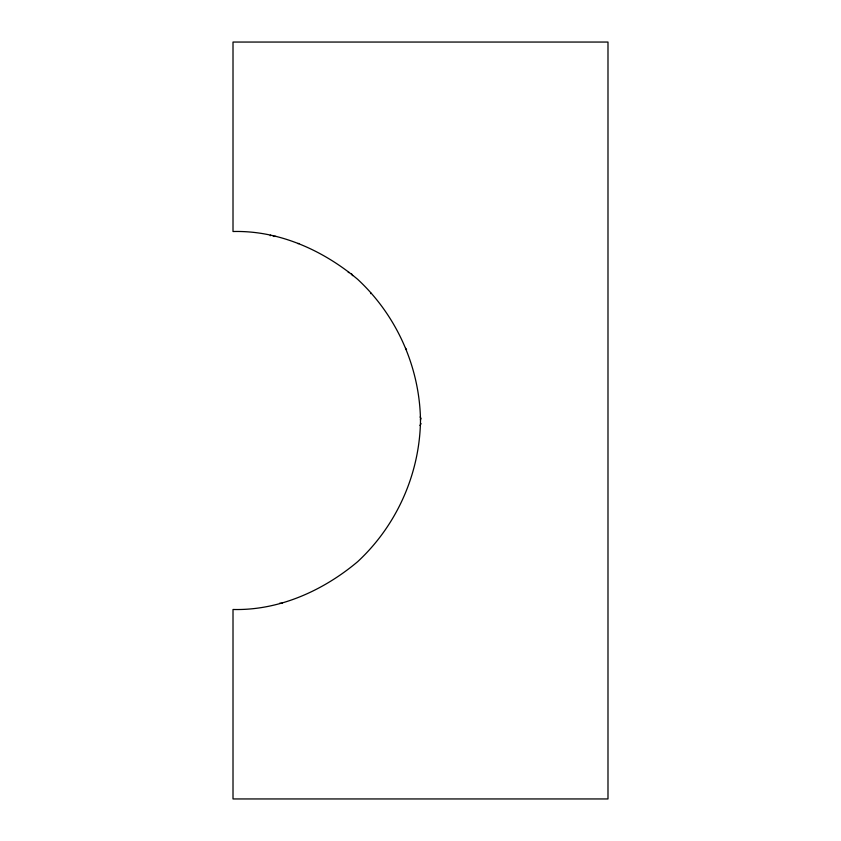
<?xml version="1.0" encoding="UTF-8"?>
<svg xmlns="http://www.w3.org/2000/svg" width="841" height="841" viewBox="0 0 841 841"><rect width="100%" height="100%" fill="white"/><g stroke="black" fill="none" stroke-linecap="round" stroke-linejoin="round"><path stroke-width="1.26" d="M270.213 235.743L270.571 235.133M370.555 293.646L370.902 293.067M420.416 419.691L421.068 418.576L420.122 416.947M419.974 425.535L421.068 423.633M273.325 236.405L275.932 236.405M297.609 243.522L299.165 243.522M348.269 272.484L349.33 272.484M279.548 603.27L282.45 603.27M405.74 348.342L406.539 349.719M351.527 273.756L352.621 275.648M420.5 420.5C419.722 473.83 396.742 525.457 357.625 561.714C323.018 590.803 278.791 610.692 233.01 609.483L233.01 798.95L607.99 798.95L607.99 42.05L233.01 42.05L233.01 231.517C278.791 230.308 323.018 250.197 357.625 279.286C396.742 315.543 419.722 367.17 420.5 420.5"/></g></svg>
